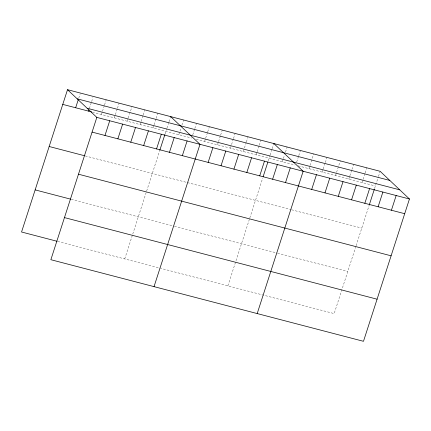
<?xml version="1.0" encoding="UTF-8"?>
<svg xmlns="http://www.w3.org/2000/svg" width="431" height="431" viewBox="0 0 431 431"><rect width="100%" height="100%" fill="white"/><g stroke="black" fill="none" stroke-linecap="round" stroke-linejoin="round"><path stroke-width="0.32" stroke-dasharray="2.15 1.62" d="M78.76 98.171L80.204 93.699M89.384 108.569L91.447 102.179M91.652 101.538L92.891 97.702M101.452 114.49L102.276 111.936M102.486 111.295L104.345 105.541M104.55 104.905L106.204 99.793M114.35 117.857L115.174 115.303M115.379 114.662L117.237 108.908M117.447 108.273L119.096 103.154M127.242 121.224L128.072 118.665M128.276 118.029L131.994 106.522M140.14 124.591L140.964 122.032M141.174 121.397L143.033 115.643M143.237 115.002L144.886 109.889M153.037 127.959L153.862 125.399M154.066 124.758L155.925 119.01M156.135 118.369L157.784 113.256M124.715 258.929L132.549 234.685M132.753 234.049L146.438 191.666M146.642 191.041L159.545 151.103M165.105 133.874L166.759 128.767M166.964 128.126L168.823 122.372M169.027 121.736L170.681 116.623M178.827 134.688L181.095 127.657M181.925 125.103L183.574 119.985M192.754 134.86L194.613 129.106M194.817 128.465L196.471 123.352M204.617 141.422L205.442 138.863M205.652 138.227L207.51 132.473M207.715 131.832L209.369 126.719M217.515 144.789L218.339 142.23M218.544 141.589L220.403 135.84M220.613 135.199L222.261 130.087M230.407 148.151L233.3 139.202M233.505 138.566L235.159 133.454M243.305 151.518L246.198 142.569M246.403 141.928L248.051 136.816M256.203 154.885L257.027 152.326M257.232 151.69L259.09 145.937M259.295 145.295L260.949 140.183M227.88 285.861L249.603 218.598M249.808 217.967L262.711 178.03M268.271 160.801L269.925 155.693M270.129 155.052L271.988 149.304M272.193 148.663L273.847 143.55M282.38 161.717L283.21 159.163M283.415 158.522L284.449 155.327M285.478 152.132L287.132 147.019M296.7 161.991L298.559 156.237M298.764 155.596L300.418 150.484M308.957 168.656L309.781 166.097M309.986 165.461L313.703 153.953M322.243 172.125L323.067 169.566M323.277 168.925L325.13 163.177M325.34 162.535L326.989 157.423M335.528 175.589L336.352 173.036M336.563 172.395L340.274 160.887M348.814 179.059L349.643 176.5M349.848 175.864L351.707 170.11M351.911 169.469L353.565 164.356M362.099 182.528L362.929 179.969M363.134 179.328L364.992 173.58M365.197 172.939L366.851 167.826M355.898 246.338L334.17 313.601L160.822 268.357M356.098 245.713L369.001 205.776M374.566 188.546L378.278 177.044M378.483 176.408L380.137 171.296M92.428 112.135L191.725 138.055M196.234 139.235L295.036 165.019M298.198 165.849L375.39 185.993M85.273 155.93L290.925 209.611M291.561 209.773L361.787 228.107M71.26 199.316L173.779 226.076M174.426 226.243L276.912 252.997M277.542 253.159L347.774 271.492M57.657 241.425L160.176 268.184"/><path stroke-width="0.65" d="M67.516 89.691L96.83 117.399L50.863 259.704L363.484 341.309L409.45 198.998L380.137 171.296L67.516 89.691L21.55 232.002L57.011 241.258M75.662 107.761L78.14 100.089M88.56 111.128L88.969 109.846M104.975 135.463L109.722 120.766M117.873 138.83L122.619 124.128M130.765 142.198L135.517 127.495M143.663 145.565L148.409 130.862M156.555 148.927L161.307 134.23M159.75 150.462L164.901 134.515M169.453 152.294L174.199 137.591M182.351 155.661L187.097 140.959M154.029 286.637L199.995 144.326L170.681 116.623M208.141 162.395L212.887 147.693M221.038 165.757L225.785 151.06M233.931 169.124L238.682 154.422M246.828 172.492L251.575 157.789M259.721 175.859L264.472 161.156M263.12 176.753L267.861 162.078M272.618 179.226L277.365 164.523M285.516 182.588L290.262 167.891M257.194 313.563L303.16 171.252L273.847 143.55M311.699 189.424L316.446 174.722M324.985 192.894L329.731 178.192M338.27 196.358L343.017 181.656M351.556 199.828L356.302 185.125M364.841 203.297L369.593 188.595M369.205 205.134L374.356 189.187M378.127 206.761L382.879 192.064M391.413 210.231L396.164 195.529M77.187 98.834L389.807 180.438M87.154 108.256L399.774 189.855M62.764 104.394L91.781 111.968M96.83 117.399L409.45 198.998M92.078 132.101L404.704 213.701M49.166 146.502L84.627 155.763M78.48 174.21L391.1 255.809M35.153 189.893L70.614 199.149M64.467 217.596L377.087 299.195"/></g></svg>
